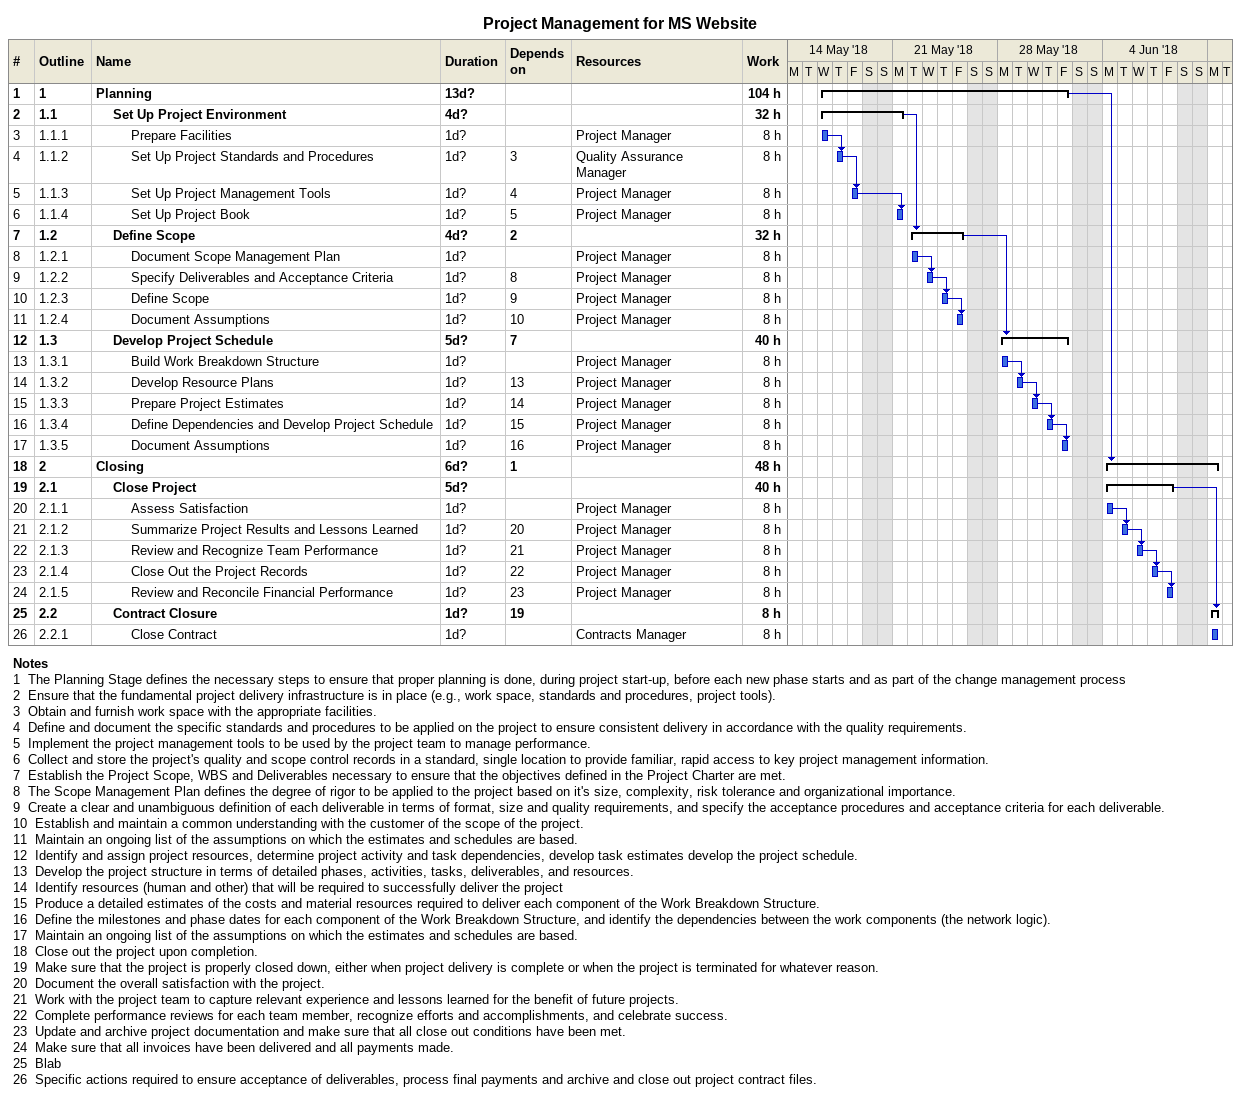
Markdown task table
Project Management for MS Website

| ID | WBS | Task | Duration | Start | Finish | Predecessors | Resources | Work (h) |
|---|---|---|---|---|---|---|---|---|
| 1 | 1 | **Planning** | 13d? | 2018-05-16 | 2018-06-01 |  |  | 104 |
| 2 | 1.1 | **Set Up Project Environment** | 4d? | 2018-05-16 | 2018-05-21 |  |  | 32 |
| 3 | 1.1.1 | Prepare Facilities | 1d? | 2018-05-16 | 2018-05-16 |  | Project Manager | 8 |
| 4 | 1.1.2 | Set Up Project Standards and Procedures | 1d? | 2018-05-17 | 2018-05-17 | 3 | Quality Assurance Manager | 8 |
| 5 | 1.1.3 | Set Up Project Management Tools | 1d? | 2018-05-18 | 2018-05-18 | 4 | Project Manager | 8 |
| 6 | 1.1.4 | Set Up Project Book | 1d? | 2018-05-21 | 2018-05-21 | 5 | Project Manager | 8 |
| 7 | 1.2 | **Define Scope** | 4d? | 2018-05-22 | 2018-05-25 | 2 |  | 32 |
| 8 | 1.2.1 | Document Scope Management Plan | 1d? | 2018-05-22 | 2018-05-22 |  | Project Manager | 8 |
| 9 | 1.2.2 | Specify Deliverables and Acceptance Criteria | 1d? | 2018-05-23 | 2018-05-23 | 8 | Project Manager | 8 |
| 10 | 1.2.3 | Define Scope | 1d? | 2018-05-24 | 2018-05-24 | 9 | Project Manager | 8 |
| 11 | 1.2.4 | Document Assumptions | 1d? | 2018-05-25 | 2018-05-25 | 10 | Project Manager | 8 |
| 12 | 1.3 | **Develop Project Schedule** | 5d? | 2018-05-28 | 2018-06-01 | 7 |  | 40 |
| 13 | 1.3.1 | Build Work Breakdown Structure | 1d? | 2018-05-28 | 2018-05-28 |  | Project Manager | 8 |
| 14 | 1.3.2 | Develop Resource Plans | 1d? | 2018-05-29 | 2018-05-29 | 13 | Project Manager | 8 |
| 15 | 1.3.3 | Prepare Project Estimates | 1d? | 2018-05-30 | 2018-05-30 | 14 | Project Manager | 8 |
| 16 | 1.3.4 | Define Dependencies and Develop Project Schedule | 1d? | 2018-05-31 | 2018-05-31 | 15 | Project Manager | 8 |
| 17 | 1.3.5 | Document Assumptions | 1d? | 2018-06-01 | 2018-06-01 | 16 | Project Manager | 8 |
| 18 | 2 | **Closing** | 6d? | 2018-06-04 | 2018-06-11 | 1 |  | 48 |
| 19 | 2.1 | **Close Project** | 5d? | 2018-06-04 | 2018-06-08 |  |  | 40 |
| 20 | 2.1.1 | Assess Satisfaction | 1d? | 2018-06-04 | 2018-06-04 |  | Project Manager | 8 |
| 21 | 2.1.2 | Summarize Project Results and Lessons Learned | 1d? | 2018-06-05 | 2018-06-05 | 20 | Project Manager | 8 |
| 22 | 2.1.3 | Review and Recognize Team Performance | 1d? | 2018-06-06 | 2018-06-06 | 21 | Project Manager | 8 |
| 23 | 2.1.4 | Close Out the Project Records | 1d? | 2018-06-07 | 2018-06-07 | 22 | Project Manager | 8 |
| 24 | 2.1.5 | Review and Reconcile Financial Performance | 1d? | 2018-06-08 | 2018-06-08 | 23 | Project Manager | 8 |
| 25 | 2.2 | **Contract Closure** | 1d? | 2018-06-11 | 2018-06-11 | 19 |  | 8 |
| 26 | 2.2.1 | Close Contract | 1d? | 2018-06-11 | 2018-06-11 |  | Contracts Manager | 8 |

Notes
- 1: The Planning Stage defines the necessary steps to ensure that proper planning is done, during project start-up, before each new phase starts and as part of the change management process
- 2: Ensure that the fundamental project delivery infrastructure is in place (e.g., work space, standards and procedures, project tools).
- 3: Obtain and furnish work space with the appropriate facilities.
- 4: Define and document the specific standards and procedures to be applied on the project to ensure consistent delivery in accordance with the quality requirements.
- 5: Implement the project management tools to be used by the project team to manage performance.
- 6: Collect and store the project's quality and scope control records in a standard, single location to provide familiar, rapid access to key project management information.
- 7: Establish the Project Scope, WBS and Deliverables necessary to ensure that the objectives defined in the Project Charter are met.
- 8: The Scope Management Plan defines the degree of rigor to be applied to the project based on it's size, complexity, risk tolerance and organizational importance.
- 9: Create a clear and unambiguous definition of each deliverable in terms of format, size and quality requirements, and specify the acceptance procedures and acceptance criteria for each deliverable.
- 10: Establish and maintain a common understanding with the customer of the scope of the project.
- 11: Maintain an ongoing list of the assumptions on which the estimates and schedules are based.
- 12: Identify and assign project resources, determine project activity and task dependencies, develop task estimates develop the project schedule.
- 13: Develop the project structure in terms of detailed phases, activities, tasks, deliverables, and resources.
- 14: Identify resources (human and other) that will be required to successfully deliver the project
- 15: Produce a detailed estimates of the costs and material resources required to deliver each component of the Work Breakdown Structure.
- 16: Define the milestones and phase dates for each component of the Work Breakdown Structure, and identify the dependencies between the work components (the network logic).
- 17: Maintain an ongoing list of the assumptions on which the estimates and schedules are based.
- 18: Close out the project upon completion.
- 19: Make sure that the project is properly closed down, either when project delivery is complete or when the project is terminated for whatever reason.
- 20: Document the overall satisfaction with the project.
- 21: Work with the project team to capture relevant experience and lessons learned for the benefit of future projects.
- 22: Complete performance reviews for each team member, recognize efforts and accomplishments, and celebrate success.
- 23: Update and archive project documentation and make sure that all close out conditions have been met.
- 24: Make sure that all invoices have been delivered and all payments made.
- 25: Blab
- 26: Specific actions required to ensure acceptance of deliverables, process final payments and archive and close out project contract files.
